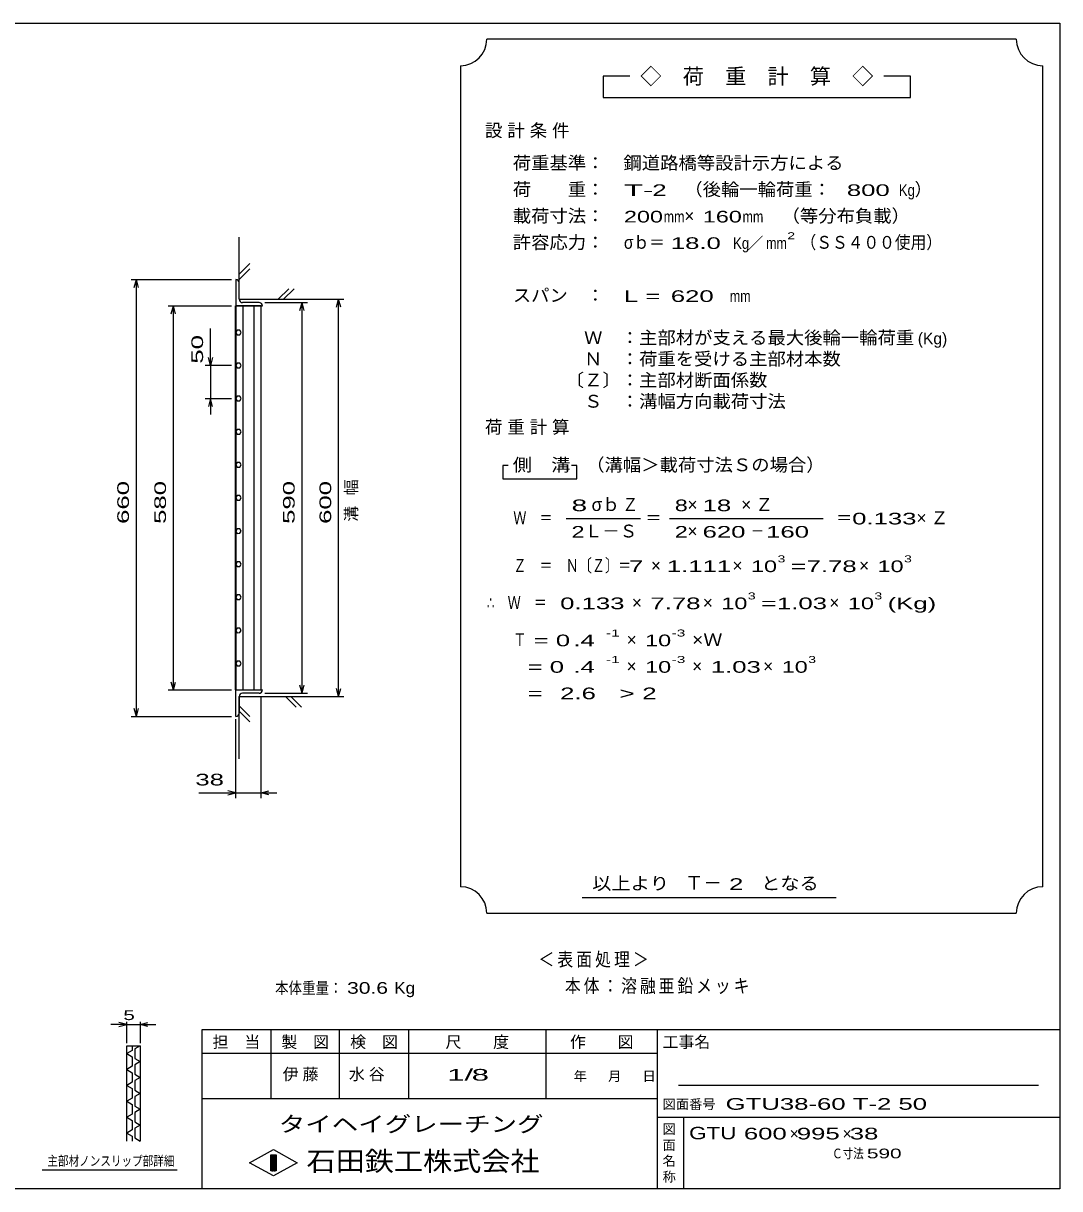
# Model space of a CAD drawing. Units: millimetres, scale not verified. Extents: x -1456 to 1385, y -1026 to 843.
# Drawn here: x -181 to 1385, y -917 to 843 of the extents above; entities that cross this region are included whole.
import ezdxf
from ezdxf.enums import TextEntityAlignment as Align

# ---------------------------------------------------------------- set-up
doc = ezdxf.new("R2010")
doc.units = ezdxf.units.MM
doc.header["$LTSCALE"] = 8
for name, color, linetype, lineweight in [('0_2', 150, 'Continuous', 25), ('16', 3, 'Continuous', 25), ('22', 4, 'Continuous', 25), ('24', 2, 'Continuous', 25), ('32', 4, 'Continuous', 25)]:
    doc.layers.add(name, color=color, linetype=linetype, lineweight=lineweight)
doc.styles.add('ベクトル', font='')
doc.styles.get('ベクトル').set_extended_font_data('ベクトル')

msp = doc.modelspace()

# ---------------------------------------------------------------- linework, layer by layer
at = {"layer": '0_2'}
for p, q in [((-1383.2, 842.8), (1384.8, 842.8)), ((1384.8, 842.8), (1384.8, -917.2)), ((1384.8, -677.2), (88.8, -677.2)), ((88.8, -677.2), (88.8, -917.2)), ((192.8, -677.2), (192.8, -781.2)), ((296.8, -781.2), (296.8, -677.2)), ((400.8, -677.2), (400.8, -781.2)), ((608.8, -781.2), (608.8, -677.2)), ((776.8, -677.2), (776.8, -917.2)), ((776.8, -713.2), (88.8, -713.2)), ((1352.8, -761.2), (808.8, -761.2)), ((88.8, -781.2), (776.8, -781.2)), ((776.8, -809.2), (1384.8, -809.2)), ((816.8, -917.2), (816.8, -809.2)), ((160.8, -878), (196.8, -858)), ((196.8, -858), (232.8, -878)), ((196.8, -898), (160.8, -878)), ((192.8, -866), (200.8, -866)), ((192.8, -890), (192.8, -866)), ((192.8, -866), (194.4, -866)), ((194.4, -866), (194.4, -890)), ((196, -890), (196, -866)), ((196, -866), (197.6, -866)), ((232.8, -878), (196.8, -898)), ((197.6, -866), (197.6, -890)), ((199.2, -890), (199.2, -866)), ((199.2, -866), (200.8, -866)), ((200.8, -866), (200.8, -890)), ((200.8, -866), (200.8, -890)), ((200.8, -890), (192.8, -890)), ((194.4, -890), (196, -890)), ((197.6, -890), (199.2, -890)), ((1384.8, -917.2), (-1383.2, -917.2))]:
    msp.add_line(p, q, dxfattribs=at)
at = {"layer": '16'}
for p, q in [((140, 456), (140, 416)), ((145, 426), (145, 451)), ((139.3, -164), (139.3, 416)), ((139.3, 416), (140, 416)), ((140, 416), (180, 416)), ((140, 416), (140, -164)), ((178, 416), (140, 416)), ((175, 421), (150, 421)), ((150.5, 416), (150.5, -164)), ((167.5, -164), (167.5, 416)), ((178, -164), (178, 416)), ((141.976, 379.45), (140, 375.972)), ((140, 375.972), (142.024, 372.522)), ((145.976, 379.478), (141.976, 379.45)), ((142.024, 372.522), (146.024, 372.55)), ((148, 376), (145.976, 379.478)), ((146.024, 372.55), (148, 376.028)), ((141.976, 329.45), (140, 325.972)), ((140, 325.972), (142.024, 322.522)), ((145.976, 329.478), (141.976, 329.45)), ((142.024, 322.522), (146.024, 322.55)), ((148, 326), (145.976, 329.478)), ((146.024, 322.55), (148, 326.028)), ((141.976, 279.45), (140, 275.972)), ((140, 275.972), (142.024, 272.522)), ((145.976, 279.478), (141.976, 279.45)), ((142.024, 272.522), (146.024, 272.55)), ((148, 276), (145.976, 279.478)), ((146.024, 272.55), (148, 276.028)), ((141.976, 229.45), (140, 225.972)), ((145.976, 229.478), (141.976, 229.45)), ((148, 226), (145.976, 229.478)), ((140, 225.972), (142.024, 222.522)), ((142.024, 222.522), (146.024, 222.55)), ((146.024, 222.55), (148, 226.028)), ((141.976, 179.45), (140, 175.972)), ((145.976, 179.478), (141.976, 179.45)), ((148, 176), (145.976, 179.478)), ((146.024, 172.55), (148, 176.028)), ((140, 175.972), (142.024, 172.522)), ((142.024, 172.522), (146.024, 172.55)), ((141.976, 129.45), (140, 125.972)), ((140, 125.972), (142.024, 122.522)), ((145.976, 129.478), (141.976, 129.45)), ((148, 126), (145.976, 129.478)), ((146.024, 122.55), (148, 126.028)), ((142.024, 122.522), (146.024, 122.55)), ((141.976, 79.45), (140, 75.972)), ((140, 75.972), (142.024, 72.522)), ((145.976, 79.478), (141.976, 79.45)), ((142.024, 72.522), (146.024, 72.55)), ((148, 76), (145.976, 79.478)), ((146.024, 72.55), (148, 76.028)), ((141.976, 29.45), (140, 25.972)), ((140, 25.972), (142.024, 22.522)), ((145.976, 29.478), (141.976, 29.45)), ((142.024, 22.522), (146.024, 22.55)), ((148, 26), (145.976, 29.478)), ((146.024, 22.55), (148, 26.028)), ((141.976, -20.55), (140, -24.028)), ((140, -24.028), (142.024, -27.478)), ((145.976, -20.522), (141.976, -20.55)), ((142.024, -27.478), (146.024, -27.45)), ((148, -24), (145.976, -20.522)), ((146.024, -27.45), (148, -23.972)), ((141.976, -70.55), (140, -74.028)), ((140, -74.028), (142.024, -77.478)), ((145.976, -70.522), (141.976, -70.55)), ((142.024, -77.478), (146.024, -77.45)), ((148, -74), (145.976, -70.522)), ((146.024, -77.45), (148, -73.972)), ((141.976, -120.55), (140, -124.028)), ((145.976, -120.522), (141.976, -120.55)), ((148, -124), (145.976, -120.522)), ((140, -124.028), (142.024, -127.478)), ((142.024, -127.478), (146.024, -127.45)), ((146.024, -127.45), (148, -123.972)), ((140, -164), (139.3, -164)), ((140, -164), (180, -164)), ((140, -204), (140, -164)), ((140, -164), (178, -164)), ((145, -174), (145, -199)), ((175, -169), (150, -169))]:
    msp.add_line(p, q, dxfattribs=at)
for centre, start, end in [((140, 451), 0, 90), ((150, 426), 180, 270), ((175, 416), 0, 90), ((150, -174), 90, 180), ((175, -164), 270, 0), ((140, -199), 270, 0)]:
    msp.add_arc(centre, 5, start, end, dxfattribs=at)
at = {"layer": '22'}
for p, q in [((145, 426), (145, 520)), ((145, 464), (161, 480)), ((145, 456), (161, 472)), ((-18.4, 456), (133.6, 456)), ((-13.6, 444), (-10.4, 456)), ((-7.2, 444), (-10.4, 456)), ((-10.4, -204), (-10.4, 456)), ((204, 426), (220, 442)), ((212, 426), (228, 442)), ((145, 426), (303.2, 426)), ((292, 414), (295.2, 426)), ((298.4, 414), (295.2, 426)), ((295.2, -174), (295.2, 426)), ((37.6, 416), (133.6, 416)), ((42.4, 404), (45.6, 416)), ((48.8, 404), (45.6, 416)), ((45.6, -164), (45.6, 416)), ((184, 421), (248, 421)), ((236.8, 409), (240, 421)), ((243.2, 409), (240, 421)), ((240, -169), (240, 421)), ((101.6, 326), (101.6, 382)), ((101.6, 326), (98.4, 338)), ((104.8, 338), (101.6, 326)), ((133.6, 326), (93.6, 326)), ((101.6, 326), (101.6, 276)), ((93.6, 276), (133.6, 276)), ((101.6, 276), (98.4, 264)), ((104.8, 264), (101.6, 276)), ((101.6, 276), (101.6, 252)), ((45.6, -164), (42.4, -152)), ((45.6, -164), (48.8, -152)), ((240, -169), (236.8, -157)), ((240, -169), (243.2, -157)), ((37.6, -164), (133.6, -164)), ((145, -174), (303.2, -174)), ((145, -268), (145, -174)), ((178, -327.4), (178, -175.4)), ((184, -169), (248, -169)), ((231.2, -190), (215.2, -174)), ((239.2, -190), (223.2, -174)), ((295.2, -174), (292, -162)), ((295.2, -174), (298.4, -162)), ((-10.4, -204), (-13.6, -192)), ((-10.4, -204), (-7.2, -192)), ((161, -204), (145, -188)), ((-18.4, -204), (133.6, -204)), ((140, -327.4), (140, -208)), ((161, -212), (145, -196)), ((140, -319.4), (128, -316.2)), ((178, -319.4), (190, -316.2)), ((84, -319.4), (140, -319.4)), ((128, -322.6), (140, -319.4)), ((140, -319.4), (178, -319.4)), ((190, -322.6), (178, -319.4)), ((178, -319.4), (202, -319.4))]:
    msp.add_line(p, q, dxfattribs=at)
at = {"layer": '24', "color": 4}
for p, q in [((1319.2, 818.8), (519.2, 818.8)), ((479.2, 778.8), (479.2, -461.2)), ((1359.2, -461.2), (1359.2, 778.8)), ((735.2, 762.8), (695.2, 762.8)), ((695.2, 762.8), (695.2, 730.8)), ((1159.2, 762.8), (1119.2, 762.8)), ((1159.2, 730.8), (1159.2, 762.8)), ((695.2, 730.8), (1159.2, 730.8)), ((551.2, 174.8), (543.2, 174.8)), ((543.2, 174.8), (543.2, 154.8)), ((655.2, 174.8), (647.2, 174.8)), ((655.2, 154.8), (655.2, 174.8)), ((543.2, 154.8), (655.2, 154.8)), ((639.2, 94.8), (751.2, 94.8)), ((795.2, 94.8), (1027.2, 94.8)), ((663.2, -477.2), (1047.2, -477.2)), ((519.2, -501.2), (1319.2, -501.2))]:
    msp.add_line(p, q, dxfattribs=at)
for centre, start, end in [((479.2, 818.8), 270, 0), ((1359.2, 818.8), 180, 270), ((479.2, -501.2), 0, 90), ((1359.2, -501.2), 90, 180)]:
    msp.add_arc(centre, 40, start, end, dxfattribs=at)
at = {"layer": '32'}
for p, q in [((-24.8, -669.2), (-36.8, -666)), ((-24.8, -697.2), (-24.8, -665.2)), ((-4.8, -665.2), (-4.8, -697.2)), ((-4.8, -669.2), (7.2, -666)), ((-24.8, -669.2), (-48.8, -669.2)), ((-36.8, -672.4), (-24.8, -669.2)), ((-24.8, -669.2), (-4.8, -669.2)), ((7.2, -672.4), (-4.8, -669.2)), ((-4.8, -669.2), (19.2, -669.2)), ((-24.8, -701.2), (-4.8, -701.2)), ((-24.8, -845.2), (-24.8, -701.2)), ((-16.8, -701.2), (-16.8, -708.4)), ((-4.8, -701.2), (-12.8, -706)), ((-4.8, -701.2), (-4.8, -845.2)), ((-16.8, -708.4), (-24.8, -713.2)), ((-24.8, -713.2), (-16.8, -718)), ((-16.8, -718), (-16.8, -732.4)), ((-12.8, -706), (-12.8, -720.4)), ((-12.8, -720.4), (-4.8, -725.2)), ((-16.8, -732.4), (-24.8, -737.2)), ((-24.8, -737.2), (-16.8, -742)), ((-4.8, -725.2), (-12.8, -730)), ((-12.8, -730), (-12.8, -744.4)), ((-16.8, -756.4), (-24.8, -761.2)), ((-16.8, -742), (-16.8, -756.4)), ((-12.8, -744.4), (-4.8, -749.2)), ((-4.8, -749.2), (-12.8, -754)), ((-12.8, -754), (-12.8, -768.4)), ((-24.8, -761.2), (-16.8, -766)), ((-16.8, -766), (-16.8, -780.4)), ((-12.8, -768.4), (-4.8, -773.2)), ((-4.8, -773.2), (-12.8, -778)), ((-16.8, -780.4), (-24.8, -785.2)), ((-24.8, -785.2), (-16.8, -790)), ((-16.8, -790), (-16.8, -804.4)), ((-12.8, -778), (-12.8, -792.4)), ((-16.8, -804.4), (-24.8, -809.2)), ((-24.8, -809.2), (-16.8, -814)), ((-12.8, -792.4), (-4.8, -797.2)), ((-4.8, -797.2), (-12.8, -802)), ((-12.8, -802), (-12.8, -816.4)), ((-16.8, -814), (-16.8, -828.4)), ((-12.8, -816.4), (-4.8, -821.2)), ((-4.8, -821.2), (-12.8, -826)), ((-12.8, -826), (-12.8, -840.4)), ((-16.8, -828.4), (-24.8, -833.2)), ((-24.8, -833.2), (-16.8, -838)), ((-16.8, -838), (-16.8, -845.2)), ((-12.8, -840.4), (-4.8, -845.2)), ((51.2, -889.2), (-152.8, -889.2))]:
    msp.add_line(p, q, dxfattribs=at)

# ---------------------------------------------------------------- texts
at = {"layer": '0_2', "style": 'ベクトル'}
for s, height, p in [('担\u3000当', 17.6, (104.8, -695.6)), ('製\u3000図', 17.6, (208.8, -695.6)), ('検\u3000図', 17.6, (312.8, -695.6)), ('尺\u3000\u3000度', 17.6, (456.8, -695.6)), ('作\u3000\u3000図', 17.6, (644.8, -695.6)), ('工事名', 17.6, (784.8, -695.6)), ('年', 14.66, (650.4, -747.2)), ('月', 14.66, (702.4, -747.2)), ('日', 14.66, (754.4, -747.2)), ('図面番号', 14.66, (784.8, -789.6)), ('図', 14.66, (784.8, -827.2)), ('面', 14.66, (784.8, -851.2)), ('名', 14.66, (784.8, -875.2)), ('称', 14.66, (784.8, -899.2))]:
    msp.add_text(s, height=height, dxfattribs=at).set_placement(p, align=Align.MIDDLE_LEFT)
at = {"layer": '0_2', "color": 222, "style": 'ベクトル'}
for s, height, width, p in [('タイヘイグレーチング', 23.46, 1.25, (204.8, -819.6)), ('石田鉄工株式会社', 29.33, 1.1, (246.8, -875.6))]:
    msp.add_text(s, height=height, dxfattribs=dict(at, width=width)).set_placement(p, align=Align.MIDDLE_LEFT)
at = {"layer": '22', "color": 2, "style": 'ベクトル', "width": 1.65}
for s, p in [(' 50 ', (81.6, 318)), (' 660 ', (-30.4, 76)), (' 580 ', (25.6, 76)), (' 590 ', (220, 76)), (' 600 ', (275.2, 76))]:
    msp.add_text(s, height=17.6, rotation=90, dxfattribs=at).set_placement(p, align=Align.MIDDLE_LEFT)
at = {"layer": '22', "color": 2, "style": 'ベクトル'}
for s, height, width, p in [(' 38 ', 17.6, 1.65, (68, -299.4)), ('本体重量：', 17.6, 0.85, (199.2, -614)), (' 30.6', 17.6, 1.35, (299.2, -614)), ('Kg', 17.6, 1.1, (379.2, -614)), ('1/', 17.6, 2, (459.2, -745.2)), (' 8 ', 17.6, 2, (483.2, -745.2)), ('GTU38-60 T-2 50        ', 17.6, 1.65, (880, -789.2)), ('GTU', 18.77, 1.35, (824.8, -833.2)), (' 600 ', 17.6, 1.65, (896.8, -834)), (' 995 ', 17.6, 1.65, (976.8, -834)), (' 38 ', 17.6, 1.65, (1056.8, -834)), ('Ｃ寸法：', 14.66, 0.8, (1040.8, -864)), (' 590 ', 14.66, 1.6, (1084.8, -864))]:
    msp.add_text(s, height=height, dxfattribs=dict(at, width=width)).set_placement(p, align=Align.MIDDLE_LEFT)
for p in [(976.8, -834), (1056.8, -834)]:
    msp.add_text('×', height=17.6, dxfattribs=at).set_placement(p, align=Align.MIDDLE_LEFT)
at = {"layer": '22', "color": 2, "insert": (315.2, 90), "char_height": 17.6, "attachment_point": 4, "rotation": 90, "style": 'ベクトル'}
msp.add_mtext('\\T1.67;溝幅', dxfattribs=at)
at = {"layer": '22', "color": 2, "attachment_point": 4, "style": 'ベクトル'}
for s, insert, char_height in [('\\T1.2;\\W0.85;＜表面処理＞', (597.2, -572), 20.53), ('\\T1.19;\\W0.85;本体：溶融亜鉛メッキ', (637.2, -612), 20.53), ('\\T1.25;伊藤\u3000', (210.8, -745.2), 17.6), ('\\T1.25;水谷\u3000', (310.8, -745.2), 17.6)]:
    msp.add_mtext(s, dxfattribs=dict(at, insert=insert, char_height=char_height))
at = {"layer": '24', "style": 'ベクトル'}
for s, height, p in [('◇\u3000荷\u3000重\u3000計\u3000算\u3000◇', 23.46, (751.2, 762.8)), ('）', 19.35, (1165.6, 592)), ('×', 19.35, (817.6, 552)), ('／', 17.6, (913.2, 510.8)), ('(Kg)', 17.6, (1170.4, 366.8)), ('σｂ', 19.35, (677.6, 116)), ('×', 19.35, (822.4, 116)), ('Ｌ－Ｓ', 19.35, (667.2, 76)), ('×', 19.35, (822.4, 76)), ('×', 19.35, (767.2, 24)), ('×', 19.35, (890.4, 24)), ('×', 19.35, (1081.6, 24)), ('×', 19.35, (738.4, -32)), ('×', 19.35, (845.6, -32)), ('×', 19.35, (1036.8, -32)), ('×', 19.35, (730.4, -88)), ('×', 19.35, (730.4, -128)), ('×', 19.35, (829.6, -128)), ('×', 19.35, (936.8, -128)), ('Ｔ－', 20.53, (818.4, -455.2))]:
    msp.add_text(s, height=height, dxfattribs=at).set_placement(p, align=Align.MIDDLE_LEFT)
for s, height, width, p in [('荷重基準：\u3000', 19.35, 1.05, (558.4, 632)), ('鋼道路橋等設計示方による', 19.35, 1.05, (725.6, 632)), ('荷\u3000\u3000重：\u3000', 19.35, 1.05, (558.4, 592)), ('T-', 17.6, 2, (726.4, 590.8)), (' 2 ', 17.6, 1.65, (758.4, 590.8)), ('（後輪一輪荷重：', 19.35, 1.05, (817.6, 592)), ('  800', 17.6, 1.65, (1041.6, 590.8)), ('Kg', 17.6, 0.85, (1141.6, 590.8)), ('載荷寸法：\u3000', 19.35, 1.05, (558.4, 552)), ('\u3000（等分布負載）', 19.35, 1.05, (936.8, 552)), ('200', 17.6, 1.5, (726.4, 550.8)), ('mm', 17.6, 0.8, (786.4, 550.8)), ('160', 17.6, 1.5, (845.6, 550.8)), ('mm', 17.6, 0.8, (905.6, 550.8)), ('許容応力：\u3000', 19.35, 1.05, (558.4, 512)), ('σｂ＝', 19.35, 0.9, (726.4, 512)), (' 18.0', 17.6, 1.65, (786.4, 510.8)), ('Kg', 17.6, 0.85, (891.2, 510.8)), ('mm', 17.6, 0.8, (941.2, 510.8)), ('2', 10.56, 1.5, (973.2, 522)), ('（ＳＳ４００使用）', 19.35, 0.9, (993.2, 512)), ('スパン\u3000：\u3000', 19.35, 1.05, (558.4, 432)), ('L =', 17.6, 1.65, (726.4, 430.8)), (' 620 ', 17.6, 1.65, (786.4, 430.8)), ('mm', 17.6, 0.8, (886.4, 430.8)), ('\u3000Ｗ\u3000：主部材が支える最大後輪一輪荷重', 19.35, 1.05, (638.4, 368)), ('\u3000Ｎ\u3000：荷重を受ける主部材本数', 19.35, 1.05, (638.4, 336)), ('〔Ｚ〕：主部材断面係数', 19.35, 1.05, (638.4, 304)), ('\u3000Ｓ\u3000：溝幅方向載荷寸法', 19.35, 1.05, (638.4, 272)), ('側\u3000溝', 19.35, 1.1, (558.4, 176)), ('\u3000（溝幅＞載荷寸法Ｓの場合）', 19.35, 1.05, (641.6, 176)), ('8', 17.6, 1.8, (647.2, 114.8)), ('Ｚ', 19.35, 0.9, (724, 116)), ('8', 17.6, 1.5, (803.2, 114.8)), (' 18 ', 17.6, 1.65, (834.4, 114.8)), ('Ｗ\u3000＝', 19.35, 0.75, (559.2, 96)), ('＝', 19.35, 0.9, (759.2, 96)), ('＝', 19.35, 0.9, (1047.2, 96)), ('0.133', 17.6, 1.65, (1071.2, 94.8)), ('2', 17.6, 1.5, (647.2, 74.8)), ('2', 17.6, 1.5, (803.2, 74.8)), (' 620 ', 17.6, 1.65, (834.4, 74.8)), ('－', 19.35, 0.75, (918.4, 76)), (' 160 ', 17.6, 1.65, (930.4, 74.8)), ('Ｚ\u3000＝\u3000Ｎ〔Ｚ〕＝', 19.35, 0.75, (559.2, 24)), ('3', 10.56, 1.5, (958.4, 34)), ('3', 10.56, 1.5, (1149.6, 34)), (' 7 ', 17.6, 1.65, (723.2, 22.8)), ('1.111', 17.6, 1.65, (791.2, 22.8)), ('10', 17.6, 1.5, (918.4, 22.8)), ('=', 17.6, 1.7, (978.4, 22.8)), ('7.78', 17.6, 1.65, (1002.4, 22.8)), ('10', 17.6, 1.5, (1109.6, 22.8)), ('3', 10.56, 1.5, (913.6, -22)), ('3', 10.56, 1.5, (1104.8, -22)), ('∴\u3000Ｗ\u3000＝', 19.35, 0.75, (519.2, -32)), (' 0.133', 17.6, 1.65, (619.2, -33.2)), ('7.78', 17.6, 1.65, (766.4, -33.2)), ('10', 17.6, 1.5, (873.6, -33.2)), ('=', 17.6, 1.7, (933.6, -33.2)), ('1.03', 17.6, 1.65, (957.6, -33.2)), ('10', 17.6, 1.5, (1064.8, -33.2)), ('(Kg)', 17.6, 1.65, (1124.8, -33.2)), ('Ｔ', 19.35, 0.75, (559.2, -88)), (' = 0', 17.6, 1.65, (579.2, -89.2)), (' .4 ', 17.6, 1.65, (639.2, -89.2)), ('-1', 10.56, 1.65, (699.2, -78)), ('10', 17.6, 1.5, (758.4, -89.2)), ('-3', 10.56, 1.65, (798.4, -78)), ('×Ｗ', 19.35, 1.1, (829.6, -88)), ('  = 0', 17.6, 1.65, (559.2, -129.2)), (' .4 ', 17.6, 1.65, (639.2, -129.2)), ('-1', 10.56, 1.65, (699.2, -118)), ('10', 17.6, 1.5, (758.4, -129.2)), ('-3', 10.56, 1.65, (798.4, -118)), ('1.03', 17.6, 1.65, (857.6, -129.2)), ('10', 17.6, 1.5, (964.8, -129.2)), ('3', 10.56, 1.5, (1004.8, -118)), ('  =', 17.6, 1.65, (559.2, -169.2)), (' 2.6', 17.6, 1.65, (619.2, -169.2)), ('>', 17.6, 1.7, (719.2, -169.2)), (' 2 ', 17.6, 1.65, (743.2, -169.2)), ('以上より\u3000', 19.35, 1.1, (678.4, -456)), (' 2 ', 17.6, 1.65, (874.4, -457.2)), ('となる', 19.35, 1.1, (933.6, -456))]:
    msp.add_text(s, height=height, dxfattribs=dict(at, width=width)).set_placement(p, align=Align.MIDDLE_LEFT)
at = {"layer": '24', "char_height": 19.35, "attachment_point": 4, "style": 'ベクトル'}
for s, insert in [('\\T1.28;設計条件', (516.4, 680)), ('\\T1.28;荷重計算', (516.4, 232)), ('\\T1.42;×Ｚ', (903.6, 116)), ('\\T1.42;×Ｚ', (1168.4, 96))]:
    msp.add_mtext(s, dxfattribs=dict(at, insert=insert))
at = {"layer": '32', "color": 2, "style": 'ベクトル'}
for s, width, p in [(' 5 ', 1.6, (-38.8, -655.2)), ('主部材ノンスリップ部詳細', 0.8, (-144.8, -875.2))]:
    msp.add_text(s, height=14.66, dxfattribs=dict(at, width=width)).set_placement(p, align=Align.MIDDLE_LEFT)

doc.saveas('drawing.dxf')
